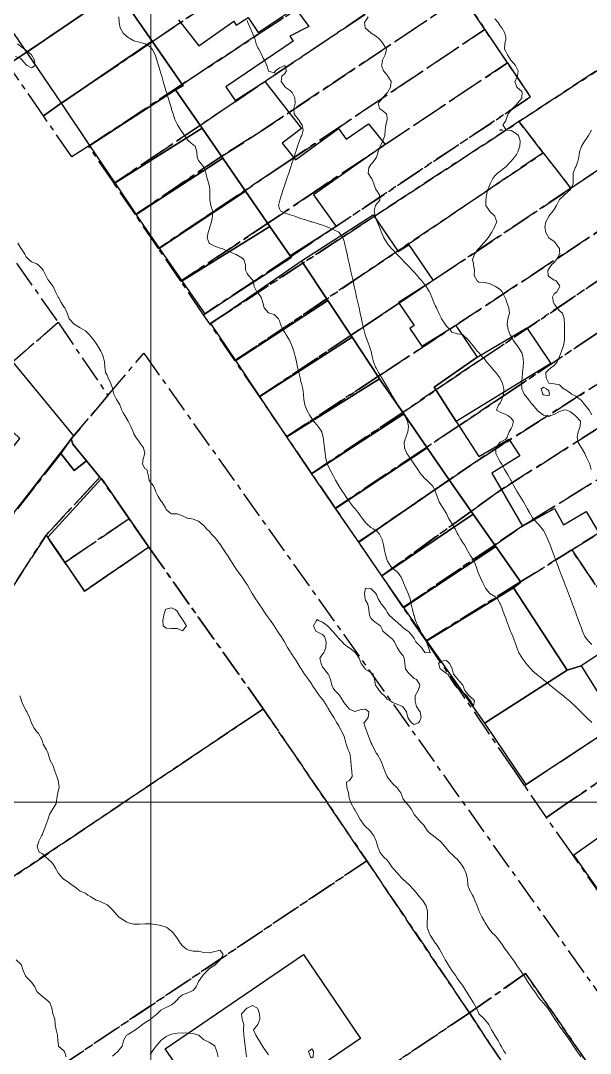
# Model space of a CAD drawing. Header units: centimetres. Extents: x 0 to 642158, y -847 to 649707.
# Drawn here: x 616554.7 to 616607.6, y 621464.1 to 621559.9 of the extents above; entities that cross this region are included whole.
import ezdxf

# ---------------------------------------------------------------- set-up
doc = ezdxf.new("R2010")
doc.units = ezdxf.units.CM
doc.header["$MEASUREMENT"] = 0
doc.linetypes.add('CENTERX2', pattern=[4, 2.5, -0.5, 0.5, -0.5])
doc.layers.add('MEV_grille', color=254, linetype='Continuous', lineweight=9)
doc.layers.add('WAL_topographie 0.5', color=253, linetype='Continuous', lineweight=20)
doc.layers.add('SPW_batiments', color=7, linetype='Continuous')
doc.layers.add('SPW_parcellaire cadastral', color=7, linetype='CENTERX2', lineweight=25, true_color=0xff0542)

# ---------------------------------------------------------------- blocks, each defined once
blk = doc.blocks.new('*U114')
at = {"layer": 'MEV_grille', "transparency": 33554687}
blk.add_lwpolyline([(-1338.461, 0), (1338.461, 0)], dxfattribs=at)
blk = doc.blocks.new('*U115')
at = {"layer": 'MEV_grille', "color": 0, "linetype": 'ByBlock', "lineweight": -2, "transparency": 16777216}
blk.add_blockref('*U114', (0, -900), dxfattribs=at)
blk = doc.blocks.new('*U112')
at = {"layer": 'MEV_grille', "transparency": 33554687}
blk.add_lwpolyline([(0, 1825.476), (0, -1825.476)], dxfattribs=at)
blk = doc.blocks.new('*U113')
at = {"layer": 'MEV_grille', "color": 0, "linetype": 'ByBlock', "lineweight": -2, "transparency": 16777216}
blk.add_blockref('*U112', (1200, 0), dxfattribs=at)

msp = doc.modelspace()

# ---------------------------------------------------------------- linework, layer by layer
at = {"layer": 'SPW_batiments'}
for points in [[(616560.89, 621566.767), (616562.328, 621564.685), (616563.684, 621562.722), (616555.313, 621556.984), (616552.253, 621561.422), (616560.728, 621567.002), (616560.89, 621566.767)], [(616566.946, 621558.003), (616558.515, 621552.236), (616555.313, 621556.984), (616563.684, 621562.722), (616566.946, 621558.003)], [(616580.347, 621560.905), (616581.495, 621559.354), (616579.713, 621558.454), (616580.013, 621558.004), (616573.763, 621553.753), (616574.646, 621552.504), (616577.396, 621554.254), (616579.597, 621551.454), (616580.814, 621549.904), (616579.014, 621548.554), (616580.247, 621547.004), (616584.247, 621549.888), (616584.947, 621548.905), (616587.014, 621550.338), (616588.564, 621548.405), (616581.914, 621543.755), (616584.015, 621540.805), (616579.733, 621538.071), (616577.851, 621540.806), (616575.594, 621544.085), (616573.49, 621547.144), (616571.58, 621549.919), (616569.113, 621553.503), (616569.813, 621553.853), (616566.946, 621558.003), (616563.684, 621562.722)], [(616569.396, 621559.986), (616571.263, 621557.586), (616574.513, 621559.854), (616574.746, 621559.503), (616575.862, 621560.187), (616576.763, 621558.804), (616580.212, 621561.087)], [(616569.813, 621553.853), (616569.113, 621553.503), (616561.145, 621548.334), (616558.515, 621552.236), (616566.946, 621558.003), (616569.813, 621553.853)], [(616571.58, 621549.919), (616563.494, 621544.85), (616561.145, 621548.334), (616569.113, 621553.503), (616571.58, 621549.919)], [(616573.49, 621547.144), (616565.461, 621541.934), (616565.335, 621542.121), (616563.494, 621544.85), (616571.58, 621549.919), (616573.49, 621547.144)], [(616575.594, 621544.085), (616567.626, 621538.799), (616565.546, 621541.81), (616565.461, 621541.934), (616573.49, 621547.144), (616575.594, 621544.085)], [(616577.851, 621540.806), (616569.719, 621535.771), (616567.626, 621538.799), (616575.594, 621544.085), (616577.851, 621540.806)], [(616610.819, 621502.691), (616606.752, 621500.041), (616605.452, 621499.641), (616600.469, 621507.257), (616601.152, 621507.79), (616598.831, 621511.105), (616596.726, 621514.113), (616595.05, 621516.506), (616594.507, 621517.294), (616592.453, 621520.274), (616590.284, 621523.422), (616588.174, 621526.484), (616588.046, 621526.669), (616587.942, 621526.825), (616585.491, 621530.533), (616583.243, 621533.934), (616580.815, 621537.604), (616587.465, 621541.881), (616589.765, 621538.488)], [(616579.733, 621538.071), (616579.848, 621537.904), (616571.849, 621532.686), (616569.719, 621535.771), (616577.851, 621540.806), (616579.733, 621538.071)], [(616589.765, 621538.488), (616590.765, 621539.106), (616593.015, 621535.806), (616589.815, 621533.738), (616591.266, 621531.606), (616590.866, 621531.339), (616591.966, 621529.689), (616595.116, 621531.639), (616595.256, 621531.427), (616597.099, 621528.681), (616593.099, 621525.889), (616595.151, 621522.723), (616597.267, 621519.457), (616600.05, 621521.057), (616601.067, 621519.507), (616598.45, 621517.907), (616599.347, 621516.371), (616601.318, 621512.99), (616604.268, 621514.64), (616605.118, 621513.108), (616607.218, 621514.341), (616608.351, 621512.441)], [(616583.243, 621533.934), (616574.692, 621528.377), (616572.399, 621531.804), (616580.815, 621537.604), (616583.243, 621533.934)], [(616585.491, 621530.533), (616576.937, 621525.023), (616574.692, 621528.377), (616583.243, 621533.934), (616585.491, 621530.533)], [(616601.716, 621531.406), (616603.925, 621528.106), (616595.151, 621522.723), (616593.1, 621525.889), (616597.099, 621528.681), (616601.716, 621531.406)], [(616587.942, 621526.825), (616588.046, 621526.669), (616579.435, 621521.289), (616576.937, 621525.023), (616585.491, 621530.533), (616587.942, 621526.825)], [(616559.65, 621521.385), (616550.169, 621509.284), (616547.169, 621511.484), (616553.682, 621519.886), (616554.65, 621521.135), (616550.367, 621525.184), (616553.999, 621528.201), (616559.65, 621521.385)], [(616588.174, 621526.484), (616590.284, 621523.422), (616581.741, 621517.843), (616581.657, 621517.968), (616579.435, 621521.289), (616588.046, 621526.669), (616588.174, 621526.484)], [(616592.453, 621520.274), (616583.951, 621514.638), (616581.869, 621517.657), (616581.741, 621517.843), (616590.284, 621523.422), (616592.453, 621520.274)], [(616594.507, 621517.294), (616586.108, 621511.509), (616583.951, 621514.638), (616592.453, 621520.274), (616594.507, 621517.294)], [(616566.638, 621511.044), (616560.694, 621506.976), (616557.264, 621511.989), (616562.227, 621517.427), (616566.638, 621511.044)], [(616595.05, 621516.506), (616596.726, 621514.113), (616588.27, 621508.373), (616586.108, 621511.509), (616594.507, 621517.294), (616595.05, 621516.506)], [(616598.831, 621511.105), (616590.283, 621505.455), (616588.27, 621508.373), (616596.726, 621514.113), (616598.831, 621511.105)], [(616601.152, 621507.79), (616600.469, 621507.257), (616592.419, 621502.356), (616590.283, 621505.455), (616598.831, 621511.105), (616601.152, 621507.79)], [(616605.452, 621499.641), (616598.04, 621494.863), (616597.826, 621494.726), (616592.419, 621502.356), (616600.469, 621507.257), (616605.452, 621499.641)], [(616609.967, 621494.906), (616610.153, 621494.608), (616601.654, 621489.007), (616597.826, 621494.726), (616598.04, 621494.863), (616605.452, 621499.641), (616606.752, 621500.041), (616609.967, 621494.906)], [(616617.071, 621485.006), (616617.185, 621484.865), (616608.525, 621478.987), (616606.205, 621482.301), (616606.076, 621482.485), (616608.92, 621484.491), (616611.345, 621486.144), (616614.521, 621488.159), (616617.071, 621485.006)], [(616586.274, 621465.456), (616573.458, 621456.737), (616570.85, 621460.549), (616568.374, 621464.17), (616568.157, 621464.487), (616580.973, 621473.238), (616586.274, 621465.456)]]:
    msp.add_lwpolyline(points, dxfattribs=at)
at = {"layer": 'SPW_parcellaire cadastral'}
for points in [[(616595.074, 621570.867), (616598.702, 621573.337), (616602.645, 621576.021), (616605.227, 621577.779), (616607.305, 621579.194), (616610.223, 621581.181), (616613.136, 621583.164), (616620.212, 621587.94), (616624.276, 621581.201), (616595.752, 621562.151), (616593.679, 621565.218), (616574.645, 621552.39), (616571.334, 621550.159), (616563.403, 621544.814), (616561.046, 621548.27), (616569.662, 621553.956), (616576.789, 621558.641), (616582.496, 621562.36), (616586.338, 621564.918), (616590.532, 621567.774), (616595.074, 621570.867)], [(616597.816, 621559.096), (616595.752, 621562.151), (616624.276, 621581.201), (616627.669, 621575.503), (616634.947, 621563.852), (616627.509, 621558.875), (616625.73, 621561.535), (616622.256, 621566.727), (616613.778, 621561.056), (616614.774, 621559.566), (616600.98, 621550.536), (616584.178, 621539.536), (616572.302, 621531.762), (616571.716, 621532.622), (616579.728, 621537.962), (616602.047, 621552.836), (616599.912, 621555.995), (616597.816, 621559.096)], [(616553.576, 621555.834), (616550.517, 621560.278), (616552.122, 621561.359), (616560.602, 621567.07), (616564.658, 621569.801), (616571.062, 621574.114), (616573.26, 621575.594), (616575.383, 621572.551), (616576.327, 621571.198), (616574.048, 621569.659), (616567.691, 621565.362), (616563.659, 621562.643), (616555.16, 621556.903), (616553.576, 621555.834)], [(616553.576, 621555.834), (616555.16, 621556.903), (616563.659, 621562.643), (616567.691, 621565.362), (616574.048, 621569.659), (616576.327, 621571.198), (616579.602, 621566.507), (616566.913, 621557.933), (616558.386, 621552.172), (616556.843, 621551.091), (616553.576, 621555.834)], [(616561.046, 621548.27), (616559.479, 621547.262), (616556.843, 621551.091), (616558.386, 621552.172), (616566.913, 621557.933), (616579.602, 621566.507), (616582.496, 621562.36), (616576.789, 621558.641), (616569.662, 621553.956), (616561.046, 621548.27)], [(616600.98, 621550.536), (616614.774, 621559.566), (616613.778, 621561.056), (616622.256, 621566.727), (616625.73, 621561.535), (616627.509, 621558.875), (616619.03, 621553.205), (616605.804, 621544.357), (616603.244, 621547.637), (616600.98, 621550.536)], [(616565.385, 621541.907), (616563.403, 621544.814), (616571.334, 621550.159), (616574.645, 621552.39), (616593.679, 621565.218), (616595.752, 621562.151), (616576.141, 621549.05), (616573.32, 621547.277), (616565.385, 621541.907)], [(616637.592, 621559.612), (616587.847, 621526.85), (616579.431, 621521.308), (616576.899, 621525.021), (616585.328, 621530.659), (616586.196, 621531.24), (616588.6, 621532.848), (616589.796, 621533.648), (616605.804, 621544.357), (616619.03, 621553.205), (616627.509, 621558.875), (616634.947, 621563.852), (616637.592, 621559.612)], [(616669.211, 621509.285), (616666.757, 621513.107), (616634.255, 621490.947), (616626.473, 621496.632), (616622.936, 621499.217), (616605.175, 621487.089), (616603.529, 621485.965), (616601.506, 621488.933), (616610.16, 621494.636), (616614.816, 621497.704), (616611.217, 621502.973), (616610.345, 621504.251), (616605.882, 621510.787), (616649.753, 621538.193), (616650.631, 621538.742), (616648.478, 621542.19), (616646.084, 621546.02), (616644.187, 621549.059), (616641.596, 621553.207), (616639.398, 621556.726), (616637.592, 621559.612), (616634.947, 621563.852)], [(616597.816, 621559.096), (616580.041, 621547.159), (616578.229, 621545.943), (616567.522, 621538.773), (616565.385, 621541.907), (616573.32, 621547.277), (616576.141, 621549.05), (616595.752, 621562.151), (616597.816, 621559.096)], [(616542.134, 621542.09), (616543.362, 621543.406), (616539.993, 621546.827), (616533.501, 621553.6), (616532.614, 621554.498), (616535.686, 621560.325), (616538.292, 621560.351), (616558.205, 621531.914), (616553.933, 621528.18), (616542.134, 621542.09)], [(616597.816, 621559.096), (616599.912, 621555.995), (616582.107, 621544.084), (616577.593, 621541.064), (616569.604, 621535.72), (616567.522, 621538.773), (616578.229, 621545.943), (616580.041, 621547.159), (616597.816, 621559.096)], [(616637.592, 621559.612), (616639.398, 621556.726), (616597.233, 621528.306), (616590.134, 621523.521), (616581.767, 621517.882), (616579.431, 621521.308), (616587.847, 621526.85), (616637.592, 621559.612)], [(616571.716, 621532.622), (616569.604, 621535.72), (616577.593, 621541.064), (616582.107, 621544.084), (616599.912, 621555.995), (616602.047, 621552.836), (616579.728, 621537.962), (616571.716, 621532.622)], [(616639.398, 621556.726), (616641.596, 621553.207), (616599.413, 621525), (616595.354, 621522.286), (616583.959, 621514.666), (616581.767, 621517.882), (616590.134, 621523.521), (616597.233, 621528.306), (616639.398, 621556.726)], [(616644.187, 621549.059), (616597.338, 621519.224), (616594.451, 621517.247), (616586.099, 621511.528), (616583.959, 621514.666), (616595.354, 621522.286), (616599.413, 621525), (616641.596, 621553.207), (616644.187, 621549.059)], [(616572.302, 621531.762), (616584.178, 621539.536), (616600.98, 621550.536), (616603.244, 621547.637), (616586.348, 621536.253), (616574.625, 621528.355), (616572.302, 621531.762)], [(616588.246, 621508.38), (616586.099, 621511.528), (616594.451, 621517.247), (616597.338, 621519.224), (616644.187, 621549.059), (616646.084, 621546.02), (616599.225, 621516.313), (616596.49, 621514.334), (616588.246, 621508.38)], [(616576.899, 621525.021), (616574.625, 621528.355), (616586.348, 621536.253), (616603.244, 621547.637), (616605.804, 621544.357), (616589.796, 621533.648), (616588.6, 621532.848), (616586.196, 621531.24), (616585.328, 621530.659), (616576.899, 621525.021)], [(616648.478, 621542.19), (616601.351, 621513.031), (616598.676, 621511.211), (616590.243, 621505.451), (616588.246, 621508.38), (616596.49, 621514.334), (616599.225, 621516.313), (616646.084, 621546.02), (616648.478, 621542.19)], [(616648.478, 621542.19), (616650.631, 621538.742), (616649.753, 621538.193), (616605.882, 621510.787), (616601.075, 621507.784), (616592.363, 621502.341), (616590.243, 621505.451), (616598.676, 621511.211), (616601.351, 621513.031), (616648.478, 621542.19)], [(616541.809, 621509.76), (616542.838, 621511.725), (616544.018, 621513.797), (616545.726, 621516.968), (616547.613, 621520.473), (616549.851, 621524.63), (616553.933, 621528.18), (616558.205, 621531.914), (616562.84, 621525.118), (616559.431, 621521.093), (616558.458, 621519.732), (616550.172, 621509.149), (616543.273, 621499.962), (616538.503, 621503.449), (616540.172, 621506.652), (616540.947, 621508.092), (616541.809, 621509.76)], [(616566.625, 621511.044), (616564.791, 621513.686), (616562.26, 621517.345), (616562.09, 621517.555), (616560.837, 621519.073), (616559.593, 621520.62), (616559.431, 621521.093), (616562.84, 621525.118), (616566.156, 621529.044), (616642.743, 621421.307), (616722.612, 621309.833), (616752.379, 621269.003), (616769.052, 621263.236), (616759.547, 621253.317), (616749.116, 621266.152), (616727.057, 621293.296), (616697.336, 621332.785), (616601.598, 621471.483), (616596.393, 621467.821), (616586.863, 621481.938), (616577.257, 621496.035), (616566.625, 621511.044)], [(616560.837, 621519.073), (616559.701, 621518.161), (616558.458, 621519.732), (616559.431, 621521.093), (616559.593, 621520.62), (616560.837, 621519.073)], [(616557.091, 621512.168), (616550.054, 621501.225), (616548.289, 621498.48), (616547.242, 621496.853), (616543.273, 621499.962), (616550.172, 621509.149), (616558.458, 621519.732), (616559.701, 621518.161), (616560.837, 621519.073), (616562.09, 621517.555), (616557.091, 621512.168)], [(616557.091, 621512.168), (616562.09, 621517.555), (616562.26, 621517.345), (616564.791, 621513.686), (616558.85, 621509.627), (616557.091, 621512.168)], [(616566.625, 621511.044), (616560.662, 621506.965), (616558.85, 621509.627), (616564.791, 621513.686), (616566.625, 621511.044)], [(616530.908, 621471.454), (616533.135, 621474.917), (616535.394, 621478.429), (616537.053, 621481.009), (616538.29, 621482.933), (616540.905, 621486.998), (616542.744, 621489.859), (616544.957, 621493.299), (616547.242, 621496.853), (616548.289, 621498.48), (616550.054, 621501.225), (616557.091, 621512.168), (616558.85, 621509.627), (616560.662, 621506.965), (616566.625, 621511.044), (616577.257, 621496.035), (616577.087, 621495.922), (616575.148, 621494.62), (616538.646, 621470.127), (616545.23, 621454.042)], [(616605.882, 621510.787), (616610.345, 621504.251), (616611.217, 621502.973), (616614.816, 621497.704), (616610.16, 621494.636), (616601.506, 621488.933), (616600.504, 621490.402), (616592.363, 621502.341), (616601.075, 621507.784), (616605.882, 621510.787)], [(616603.529, 621485.965), (616605.175, 621487.089), (616622.936, 621499.217), (616626.473, 621496.632), (616634.255, 621490.947), (616627.543, 621486.371), (616622.335, 621482.821), (616611.12, 621475.174), (616605.905, 621482.587), (616603.529, 621485.965)], [(616545.23, 621454.042), (616538.646, 621470.127), (616575.148, 621494.62), (616577.087, 621495.922), (616577.257, 621496.035), (616586.863, 621481.938), (616545.23, 621454.042)], [(616545.23, 621454.042), (616586.863, 621481.938), (616596.393, 621467.821), (616554.82, 621439.937), (616545.23, 621454.042)], [(616759.547, 621253.317), (616758.203, 621251.915), (616755.27, 621248.854), (616753.119, 621246.609), (616718.835, 621287.856), (616605.696, 621453.681), (616596.393, 621467.821), (616601.598, 621471.483), (616697.336, 621332.785), (616727.057, 621293.296), (616749.116, 621266.152), (616759.547, 621253.317)], [(616554.82, 621439.937), (616596.393, 621467.821), (616605.696, 621453.681)]]:
    msp.add_lwpolyline(points, dxfattribs=at)
at = {"layer": 'WAL_topographie 0.5'}
for points in [[(616563.835, 621560.25), (616563.877, 621559.75), (616563.971, 621559.25), (616564.25, 621558.75), (616564.25, 621558.75), (616564.75, 621558.313), (616564.855, 621558.25), (616565.25, 621558.047), (616565.75, 621557.904), (616566.25, 621557.763), (616566.279, 621557.75), (616566.75, 621557.464), (616566.95, 621557.25), (616567.207, 621556.75), (616567.25, 621556.635), (616567.375, 621556.25), (616567.525, 621555.75), (616567.675, 621555.25), (616567.75, 621555), (616567.825, 621554.75), (616567.975, 621554.25), (616568.125, 621553.75), (616568.25, 621553.333), (616568.275, 621553.25), (616568.425, 621552.75), (616568.575, 621552.25), (616568.725, 621551.75), (616568.75, 621551.667), (616568.875, 621551.25), (616569.032, 621550.75), (616569.25, 621550.303), (616569.278, 621550.25), (616569.611, 621549.75), (616569.75, 621549.541), (616569.944, 621549.25), (616570.25, 621548.81), (616570.304, 621548.75), (616570.75, 621548.393), (616570.917, 621548.25), (616571.079, 621547.75), (616571.105, 621547.25), (616571.25, 621546.944), (616571.385, 621546.75), (616571.75, 621546.318), (616571.79, 621546.25), (616571.933, 621545.75), (616572.047, 621545.25), (616572.207, 621544.75), (616572.25, 621544.5), (616572.288, 621544.25), (616572.288, 621543.75), (616572.291, 621543.25), (616572.391, 621542.75), (616572.542, 621542.25), (616572.554, 621541.75), (616572.453, 621541.25), (616572.294, 621540.75), (616572.25, 621540.614), (616572.134, 621540.25), (616572.037, 621539.75), (616572.227, 621539.25), (616572.25, 621539.234), (616572.75, 621538.986), (616573.25, 621538.809), (616573.423, 621538.75), (616573.75, 621538.621), (616574.25, 621538.417), (616574.654, 621538.25), (616574.75, 621538.2), (616575.25, 621537.899), (616575.444, 621537.75), (616575.602, 621537.25), (616575.617, 621536.75), (616575.75, 621536.45), (616575.875, 621536.25), (616576.25, 621535.85), (616576.315, 621535.75), (616576.413, 621535.25), (616576.65, 621534.75), (616576.75, 621534.641), (616577.055, 621534.25), (616577.217, 621533.75), (616577.25, 621533.6), (616577.347, 621533.25), (616577.75, 621532.782), (616577.841, 621532.75), (616578.25, 621532.635), (616578.667, 621532.25), (616578.75, 621532.036), (616578.841, 621531.75), (616579.066, 621531.25), (616579.25, 621530.959), (616579.385, 621530.75), (616579.671, 621530.25), (616579.75, 621530.107), (616579.91, 621529.75), (616580.087, 621529.25), (616580.222, 621528.75), (616580.25, 621528.635), (616580.336, 621528.25), (616580.443, 621527.75), (616580.557, 621527.25), (616580.664, 621526.75), (616580.75, 621526.393), (616580.788, 621526.25), (616580.917, 621525.75), (616580.988, 621525.25), (616581.03, 621524.75), (616581.108, 621524.25), (616581.25, 621523.855), (616581.292, 621523.75), (616581.565, 621523.25), (616581.75, 621522.984), (616581.92, 621522.75), (616582.25, 621522.378), (616582.359, 621522.25), (616582.679, 621521.75), (616582.75, 621521.481), (616582.81, 621521.25), (616582.883, 621520.75), (616582.94, 621520.25), (616582.981, 621519.75), (616583.05, 621519.25), (616583.202, 621518.75), (616583.25, 621518.646), (616583.44, 621518.25), (616583.72, 621517.75), (616583.75, 621517.69), (616583.966, 621517.25), (616584.25, 621516.75), (616584.25, 621516.75), (616584.583, 621516.25), (616584.75, 621516), (616584.917, 621515.75), (616585.25, 621515.25), (616585.25, 621515.25), (616585.641, 621514.75), (616585.75, 621514.622), (616586.065, 621514.25), (616586.25, 621513.992), (616586.42, 621513.75), (616586.75, 621513.331), (616586.821, 621513.25), (616587.25, 621512.875), (616587.437, 621512.75), (616587.75, 621512.554), (616588.054, 621512.25), (616588.25, 621511.815), (616588.272, 621511.75), (616588.397, 621511.25), (616588.515, 621510.75), (616588.632, 621510.25), (616588.75, 621509.806), (616588.769, 621509.75), (616589.083, 621509.25), (616589.25, 621509.083), (616589.674, 621508.75), (616589.75, 621508.68), (616590.06, 621508.25), (616590.25, 621507.818), (616590.275, 621507.75), (616590.474, 621507.25), (616590.697, 621506.75), (616590.75, 621506.6), (616590.871, 621506.25), (616590.991, 621505.75), (616591.097, 621505.25), (616591.236, 621504.75), (616591.25, 621504.714), (616591.391, 621504.25), (616591.6, 621503.75), (616591.75, 621503.485), (616591.848, 621503.25), (616592.11, 621502.75), (616592.25, 621502.575), (616592.409, 621502.25), (616592.592, 621501.75), (616592.75, 621501.25), (616592.75, 621501.25), (616592.75, 621501.25), (616592.749, 621501.25), (616592.25, 621501.286), (616591.941, 621501.75), (616591.75, 621501.924), (616591.424, 621502.25), (616591.25, 621502.558), (616591.125, 621502.75), (616590.75, 621503.191), (616590.683, 621503.25), (616590.25, 621503.546), (616590.046, 621503.75), (616589.75, 621504.01), (616589.5, 621504.25), (616589.25, 621504.472), (616588.95, 621504.75), (616588.75, 621505.013), (616588.638, 621505.25), (616588.25, 621505.734), (616588.231, 621505.75), (616587.917, 621506.25), (616587.75, 621506.65), (616587.703, 621506.75), (616587.25, 621507.218), (616586.75, 621507.25), (616586.659, 621506.75), (616586.712, 621506.25), (616586.75, 621506.139), (616586.969, 621505.75), (616587.062, 621505.25), (616587.123, 621504.75), (616587.25, 621504.472), (616587.444, 621504.25), (616587.75, 621504), (616588.146, 621503.75), (616588.25, 621503.5), (616588.363, 621503.25), (616588.75, 621502.91), (616588.94, 621502.75), (616589.25, 621502.5), (616589.421, 621502.25), (616589.667, 621501.75), (616589.75, 621501.646), (616589.994, 621501.25), (616590.25, 621500.956), (616590.341, 621500.75), (616590.399, 621500.25), (616590.45, 621499.75), (616590.75, 621499.333), (616590.847, 621499.25), (616591.25, 621498.871), (616591.461, 621498.75), (616591.75, 621498.327), (616591.774, 621498.25), (616591.75, 621498.125), (616591.614, 621497.75), (616591.35, 621497.25), (616591.347, 621496.75), (616591.47, 621496.25), (616591.75, 621495.838), (616591.808, 621495.75), (616591.917, 621495.25), (616591.75, 621494.861), (616591.65, 621494.75), (616591.25, 621494.576), (616591, 621494.75), (616590.75, 621495.083), (616590.659, 621495.25), (616590.56, 621495.75), (616590.25, 621496.183), (616590.159, 621496.25), (616589.75, 621496.455), (616589.25, 621496.639), (616589.096, 621496.75), (616588.75, 621496.946), (616588.5, 621497.25), (616588.25, 621497.469), (616588.019, 621497.75), (616587.75, 621498.125), (616587.674, 621498.25), (616587.579, 621498.75), (616587.45, 621499.25), (616587.25, 621499.406), (616586.75, 621499.701), (616586.699, 621499.75), (616586.335, 621500.25), (616586.25, 621500.483), (616586.155, 621500.75), (616585.811, 621501.25), (616585.75, 621501.306), (616585.25, 621501.691), (616585.155, 621501.75), (616584.75, 621502.043), (616584.562, 621502.25), (616584.25, 621502.583), (616584.098, 621502.75), (616583.75, 621503.176), (616583.67, 621503.25), (616583.25, 621503.706), (616583.21, 621503.75), (616582.75, 621504.098), (616582.393, 621504.25), (616582.25, 621504.341), (616582.194, 621504.25), (616581.924, 621503.75), (616582.137, 621503.25), (616582.25, 621503.18), (616582.75, 621502.947), (616582.947, 621502.75), (616583.092, 621502.25), (616583.06, 621501.75), (616582.861, 621501.25), (616582.75, 621501.125), (616582.51, 621500.75), (616582.61, 621500.25), (616582.75, 621499.917), (616582.896, 621499.75), (616583.25, 621499.303), (616583.317, 621499.25), (616583.489, 621498.75), (616583.608, 621498.25), (616583.75, 621497.95), (616583.908, 621497.75), (616584.25, 621497.368), (616584.353, 621497.25), (616584.679, 621496.75), (616584.75, 621496.601), (616585.045, 621496.25), (616585.25, 621496.005), (616585.75, 621495.806), (616586.25, 621495.95), (616586.75, 621496.014), (616587.038, 621495.75), (616586.989, 621495.25), (616586.75, 621494.906), (616586.583, 621494.75), (616586.75, 621494.25), (616586.75, 621494.25), (616586.927, 621493.75), (616587.114, 621493.25), (616587.25, 621492.912), (616587.333, 621492.75), (616587.57, 621492.25), (616587.75, 621491.89), (616587.886, 621491.75), (616588.172, 621491.25), (616588.25, 621491), (616588.354, 621490.75), (616588.547, 621490.25), (616588.745, 621489.75), (616588.75, 621489.742), (616589.151, 621489.25), (616589.25, 621489.121), (616589.656, 621488.75), (616589.75, 621488.618), (616590.025, 621488.25), (616590.215, 621487.75), (616590.25, 621487.667), (616590.579, 621487.25), (616590.75, 621487.04), (616590.993, 621486.75), (616591.25, 621486.275), (616591.265, 621486.25), (616591.678, 621485.75), (616591.75, 621485.664), (616592.15, 621485.25), (616592.25, 621485.107), (616592.464, 621484.75), (616592.75, 621484.48), (616593.043, 621484.25), (616593.25, 621484.104), (616593.676, 621483.75), (616593.75, 621483.681), (616594.138, 621483.25), (616594.25, 621483.089), (616594.521, 621482.75), (616594.75, 621482.545), (616595.069, 621482.25), (616595.25, 621482.095), (616595.529, 621481.75), (616595.75, 621481.447), (616595.869, 621481.25), (616596.094, 621480.75), (616596.199, 621480.25), (616596.231, 621479.75), (616596.25, 621479.667), (616596.382, 621479.25), (616596.667, 621478.75), (616596.75, 621478.583), (616596.893, 621478.25), (616597.096, 621477.75), (616597.25, 621477.347), (616597.292, 621477.25), (616597.53, 621476.75), (616597.75, 621476.373), (616597.829, 621476.25), (616598.117, 621475.75), (616598.25, 621475.561), (616598.509, 621475.25), (616598.75, 621475.05), (616598.982, 621474.75), (616599.25, 621474.423), (616599.359, 621474.25), (616599.701, 621473.75), (616599.75, 621473.679), (616600.078, 621473.25), (616600.25, 621472.996), (616600.444, 621472.75), (616600.75, 621472.277), (616600.769, 621472.25), (616601.122, 621471.75), (616601.25, 621471.565), (616601.468, 621471.25), (616601.75, 621470.809), (616601.788, 621470.75), (616602.122, 621470.25), (616602.25, 621470.063), (616602.487, 621469.75), (616602.75, 621469.314), (616602.798, 621469.25), (616603.226, 621468.75), (616603.25, 621468.725), (616603.654, 621468.25), (616603.75, 621468.122), (616603.988, 621467.75), (616604.25, 621467.335), (616604.315, 621467.25), (616604.656, 621466.75), (616604.75, 621466.604), (616604.987, 621466.25), (616605.25, 621465.902), (616605.358, 621465.75), (616605.694, 621465.25), (616605.75, 621465.172), (616606.031, 621464.75), (616606.25, 621464.422), (616606.379, 621464.25), (616606.734, 621463.75)], [(616575.75, 621559.917), (616575.804, 621559.75), (616576.036, 621559.25), (616576.25, 621558.75), (616576.25, 621558.75), (616576.458, 621558.25), (616576.602, 621557.75), (616576.75, 621557.386), (616576.838, 621557.25), (616577.119, 621556.75), (616577.25, 621556.417), (616577.365, 621556.25), (616577.575, 621555.75), (616577.732, 621555.25), (616577.75, 621555.208), (616578.25, 621555.062), (616578.4, 621555.25), (616578.75, 621555.519), (616579.25, 621555.75), (616579.25, 621555.75), (616579.25, 621555.75), (616579.4, 621555.25), (616579.25, 621555), (616578.985, 621554.75), (616578.906, 621554.25), (616579.25, 621553.792), (616579.282, 621553.75), (616579.75, 621553.441), (616579.937, 621553.25), (616580.183, 621552.75), (616580.217, 621552.25), (616580.079, 621551.75), (616580.122, 621551.25), (616580.25, 621551.086), (616580.525, 621550.75), (616580.75, 621550.402), (616580.853, 621550.25), (616580.952, 621549.75), (616580.818, 621549.25), (616580.75, 621549.102), (616580.616, 621548.75), (616580.444, 621548.25), (616580.278, 621547.75), (616580.25, 621547.667), (616580.111, 621547.25), (616579.944, 621546.75), (616579.778, 621546.25), (616579.75, 621546.167), (616579.611, 621545.75), (616579.444, 621545.25), (616579.278, 621544.75), (616579.25, 621544.667), (616579.111, 621544.25), (616578.944, 621543.75), (616578.778, 621543.25), (616578.75, 621543.117), (616578.665, 621542.75), (616578.75, 621542.46), (616578.858, 621542.25), (616579.25, 621542.051), (616579.75, 621541.877), (616580.167, 621541.75), (616580.25, 621541.724), (616580.75, 621541.562), (616581.25, 621541.395), (616581.69, 621541.25), (616581.75, 621541.231), (616582.25, 621541.073), (616582.75, 621540.917), (616583.25, 621540.75), (616583.25, 621540.75), (616583.75, 621540.529), (616584.25, 621540.276), (616584.293, 621540.25), (616584.645, 621539.75), (616584.75, 621539.429), (616584.795, 621539.25), (616584.917, 621538.75), (616585.026, 621538.25), (616585.138, 621537.75), (616585.25, 621537.25), (616585.25, 621537.25), (616585.362, 621536.75), (616585.474, 621536.25), (616585.583, 621535.75), (616585.697, 621535.25), (616585.75, 621535), (616585.803, 621534.75), (616585.917, 621534.25), (616586.026, 621533.75), (616586.138, 621533.25), (616586.25, 621532.75), (616586.25, 621532.75), (616586.362, 621532.25), (616586.474, 621531.75), (616586.583, 621531.25), (616586.723, 621530.75), (616586.75, 621530.667), (616586.894, 621530.25), (616587.093, 621529.75), (616587.25, 621529.306), (616587.268, 621529.25), (616587.373, 621528.75), (616587.475, 621528.25), (616587.683, 621527.75), (616587.75, 621527.63), (616587.961, 621527.25), (616588.25, 621526.769), (616588.261, 621526.75), (616588.565, 621526.25), (616588.75, 621525.935), (616588.861, 621525.75), (616589.139, 621525.25), (616589.25, 621525.065), (616589.435, 621524.75), (616589.75, 621524.25), (616589.75, 621524.25), (616590.048, 621523.75), (616590.25, 621523.422), (616590.364, 621523.25), (616590.652, 621522.75), (616590.74, 621522.25), (616590.659, 621521.75), (616590.491, 621521.25), (616590.339, 621520.75), (616590.356, 621520.25), (616590.587, 621519.75), (616590.75, 621519.5), (616590.917, 621519.25), (616591.25, 621518.75), (616591.25, 621518.75), (616591.583, 621518.25), (616591.75, 621518.008), (616591.935, 621517.75), (616592.25, 621517.413), (616592.421, 621517.25), (616592.75, 621516.963), (616592.946, 621516.75), (616593.225, 621516.25), (616593.25, 621516.171), (616593.379, 621515.75), (616593.565, 621515.25), (616593.75, 621514.947), (616593.894, 621514.75), (616594.209, 621514.25), (616594.25, 621514.17), (616594.452, 621513.75), (616594.75, 621513.25), (616594.75, 621513.25), (616595.048, 621512.75), (616595.25, 621512.346), (616595.298, 621512.25), (616595.587, 621511.75), (616595.75, 621511.5), (616595.913, 621511.25), (616596.202, 621510.75), (616596.25, 621510.667), (616596.495, 621510.25), (616596.75, 621509.856), (616596.816, 621509.75), (616597.013, 621509.25), (616597.171, 621508.75), (616597.25, 621508.546), (616597.377, 621508.25), (616597.617, 621507.75), (616597.75, 621507.49), (616597.878, 621507.25), (616598.25, 621506.764), (616598.269, 621506.75), (616598.75, 621506.473), (616598.989, 621506.25), (616599.25, 621505.79), (616599.267, 621505.75), (616599.463, 621505.25), (616599.643, 621504.75), (616599.75, 621504.467), (616599.833, 621504.25), (616600.021, 621503.75), (616600.208, 621503.25), (616600.25, 621503.141), (616600.4, 621502.75), (616600.594, 621502.25), (616600.75, 621501.818), (616600.775, 621501.75), (616600.983, 621501.25), (616601.25, 621500.794), (616601.277, 621500.75), (616601.648, 621500.25), (616601.75, 621500.125), (616602.073, 621499.75), (616602.25, 621499.577), (616602.597, 621499.25), (616602.75, 621499.123), (616603.218, 621498.75), (616603.25, 621498.724), (616603.75, 621498.335), (616603.859, 621498.25), (616604.25, 621497.929), (616604.467, 621497.75), (616604.75, 621497.53), (616605.109, 621497.25), (616605.25, 621497.13), (616605.696, 621496.75), (616605.75, 621496.698), (616606.239, 621496.25), (616606.25, 621496.239), (616606.739, 621495.75), (616606.75, 621495.739), (616607.239, 621495.25), (616607.25, 621495.239), (616607.75, 621494.76)], [(616586.986, 621560.25), (616586.75, 621559.847), (616586.647, 621559.75), (616586.694, 621559.25), (616586.75, 621559.212), (616587.25, 621558.771), (616587.274, 621558.75), (616587.75, 621558.447), (616587.982, 621558.25), (616588.25, 621557.95), (616588.389, 621557.75), (616588.684, 621557.25), (616588.58, 621556.75), (616588.325, 621556.25), (616588.25, 621555.806), (616588.234, 621555.75), (616588.25, 621555.694), (616588.404, 621555.25), (616588.75, 621554.859), (616588.821, 621554.75), (616589.109, 621554.25), (616589.045, 621553.75), (616588.775, 621553.25), (616588.75, 621553.209), (616588.325, 621552.75), (616588.25, 621552.614), (616587.902, 621552.25), (616588.039, 621551.75), (616588.25, 621551.612), (616588.687, 621551.25), (616588.75, 621550.875), (616588.76, 621550.75), (616588.75, 621550.714), (616588.634, 621550.25), (616588.575, 621549.75), (616588.547, 621549.25), (616588.358, 621548.75), (616588.25, 621548.552), (616588.111, 621548.25), (616587.926, 621547.75), (616587.756, 621547.25), (616587.75, 621547.237), (616587.407, 621546.75), (616587.25, 621546.548), (616587.038, 621546.25), (616586.989, 621545.75), (616587.25, 621545.339), (616587.328, 621545.25), (616587.526, 621544.75), (616587.69, 621544.25), (616587.75, 621544.178), (616588.031, 621543.75), (616588.083, 621543.25), (616587.75, 621542.883), (616587.674, 621542.75), (616587.545, 621542.25), (616587.631, 621541.75), (616587.75, 621541.433), (616587.818, 621541.25), (616588.03, 621540.75), (616588.224, 621540.25), (616588.25, 621540.187), (616588.439, 621539.75), (616588.74, 621539.25), (616588.75, 621539.238), (616589.165, 621538.75), (616589.25, 621538.66), (616589.651, 621538.25), (616589.75, 621538.144), (616590.129, 621537.75), (616590.25, 621537.621), (616590.618, 621537.25), (616590.75, 621537.105), (616591.085, 621536.75), (616591.25, 621536.552), (616591.54, 621536.25), (616591.75, 621535.991), (616591.975, 621535.75), (616592.25, 621535.382), (616592.38, 621535.25), (616592.694, 621534.75), (616592.75, 621534.604), (616592.892, 621534.25), (616593.083, 621533.75), (616593.25, 621533.422), (616593.321, 621533.25), (616593.532, 621532.75), (616593.75, 621532.315), (616593.785, 621532.25), (616594.136, 621531.75), (616594.25, 621531.565), (616594.553, 621531.25), (616594.75, 621531), (616595.25, 621530.833), (616595.75, 621530.779), (616595.779, 621530.75), (616596.25, 621530.316), (616596.295, 621530.25), (616596.698, 621529.75), (616596.75, 621529.696), (616597.107, 621529.25), (616597.25, 621529.115), (616597.537, 621528.75), (616597.75, 621528.542), (616597.969, 621528.25), (616598.25, 621527.94), (616598.393, 621527.75), (616598.75, 621527.357), (616598.829, 621527.25), (616599.216, 621526.75), (616599.25, 621526.705), (616599.451, 621526.25), (616599.563, 621525.75), (616599.558, 621525.25), (616599.396, 621524.75), (616599.25, 621524.421), (616599.092, 621524.25), (616598.893, 621523.75), (616599.25, 621523.571), (616599.75, 621523.371), (616599.956, 621523.25), (616600.25, 621523.033), (616600.482, 621522.75), (616600.364, 621522.25), (616600.25, 621522.05), (616600.062, 621521.75), (616599.877, 621521.25), (616599.75, 621521.074), (616599.25, 621520.781), (616599.21, 621520.75), (616598.823, 621520.25), (616598.835, 621519.75), (616599.083, 621519.25), (616599.25, 621518.974), (616599.385, 621518.75), (616599.648, 621518.25), (616599.75, 621518.065), (616599.935, 621517.75), (616600.24, 621517.25), (616600.25, 621517.233), (616600.519, 621516.75), (616600.75, 621516.304), (616600.779, 621516.25), (616601.087, 621515.75), (616601.25, 621515.5), (616601.407, 621515.25), (616601.693, 621514.75), (616601.75, 621514.639), (616601.952, 621514.25), (616602.25, 621513.766), (616602.261, 621513.75), (616602.715, 621513.25), (616602.75, 621513.21), (616603.139, 621512.75), (616603.25, 621512.583), (616603.439, 621512.25), (616603.662, 621511.75), (616603.75, 621511.542), (616603.867, 621511.25), (616604.064, 621510.75), (616604.25, 621510.25), (616604.25, 621510.25), (616604.433, 621509.75), (616604.619, 621509.25), (616604.75, 621508.886), (616604.801, 621508.75), (616605, 621508.25), (616605.199, 621507.75), (616605.25, 621507.614), (616605.381, 621507.25), (616605.567, 621506.75), (616605.75, 621506.25), (616605.75, 621506.25), (616605.936, 621505.75), (616606.133, 621505.25), (616606.25, 621504.958), (616606.332, 621504.75), (616606.512, 621504.25), (616606.7, 621503.75), (616606.75, 621503.614), (616606.886, 621503.25), (616607.11, 621502.75), (616607.25, 621502.55), (616607.485, 621502.25), (616607.75, 621502.005)], [(616598.75, 621560.092), (616599.045, 621559.75), (616599.25, 621559.44), (616599.384, 621559.25), (616599.679, 621558.75), (616599.75, 621558.375), (616599.769, 621558.25), (616599.75, 621558.173), (616599.661, 621557.75), (616599.642, 621557.25), (616599.75, 621557.056), (616599.917, 621556.75), (616600.231, 621556.25), (616600.25, 621556.206), (616600.669, 621555.75), (616600.75, 621555.574), (616600.922, 621555.25), (616600.847, 621554.75), (616600.75, 621554.531), (616600.605, 621554.25), (616600.75, 621553.841), (616600.787, 621553.75), (616601.25, 621553.347), (616601.295, 621553.25), (616601.264, 621552.75), (616601.25, 621552.73), (616600.861, 621552.25), (616600.75, 621552.133), (616600.379, 621551.75), (616600.25, 621551.596), (616599.993, 621551.25), (616599.786, 621550.75), (616599.75, 621550.617), (616599.475, 621550.25), (616599.75, 621549.792), (616599.875, 621549.75), (616600.25, 621549.703), (616600.75, 621549.409), (616600.947, 621549.25), (616601.101, 621548.75), (616601.048, 621548.25), (616600.884, 621547.75), (616600.75, 621547.5), (616600.553, 621547.25), (616600.25, 621546.879), (616600.129, 621546.75), (616599.75, 621546.347), (616599.643, 621546.25), (616599.25, 621545.936), (616598.979, 621545.75), (616598.75, 621545.511), (616598.562, 621545.25), (616598.323, 621544.75), (616598.25, 621544.62), (616598.096, 621544.25), (616597.972, 621543.75), (616597.893, 621543.25), (616597.908, 621542.75), (616598.234, 621542.25), (616598.25, 621542.233), (616598.733, 621541.75), (616598.75, 621541.731), (616598.929, 621541.25), (616598.75, 621540.847), (616598.712, 621540.75), (616598.424, 621540.25), (616598.25, 621539.941), (616598.122, 621539.75), (616597.75, 621539.308), (616597.7, 621539.25), (616597.25, 621538.765), (616597.238, 621538.75), (616596.856, 621538.25), (616596.75, 621537.974), (616596.682, 621537.75), (616596.75, 621537.343), (616596.774, 621537.25), (616596.846, 621536.75), (616596.815, 621536.25), (616597.109, 621535.75), (616597.25, 621535.652), (616597.75, 621535.616), (616598.25, 621535.508), (616598.75, 621535.279), (616598.806, 621535.25), (616599.25, 621534.956), (616599.437, 621534.75), (616599.68, 621534.25), (616599.75, 621534.062), (616599.869, 621533.75), (616600.046, 621533.25), (616600.109, 621532.75), (616599.96, 621532.25), (616599.893, 621531.75), (616599.992, 621531.25), (616600.181, 621530.75), (616600.25, 621530.632), (616600.458, 621530.25), (616600.75, 621529.834), (616600.806, 621529.75), (616601.155, 621529.25), (616601.25, 621529.069), (616601.349, 621528.75), (616601.392, 621528.25), (616601.367, 621527.75), (616601.316, 621527.25), (616601.27, 621526.75), (616601.25, 621526.5), (616601.23, 621526.25), (616601.25, 621525.906), (616601.257, 621525.75), (616601.475, 621525.25), (616601.75, 621524.898), (616601.863, 621524.75), (616602.25, 621524.257), (616602.256, 621524.25), (616602.681, 621523.75), (616602.75, 621523.672), (616603.25, 621523.294), (616603.478, 621523.25), (616603.75, 621523.186), (616603.919, 621523.25), (616604.25, 621523.348), (616604.75, 621523.624), (616605.101, 621523.75), (616605.25, 621523.798), (616605.431, 621523.75), (616605.75, 621523.616), (616606.207, 621523.25), (616606.25, 621523.212), (616606.684, 621522.75), (616606.654, 621522.25), (616606.468, 621521.75), (616606.376, 621521.25), (616606.471, 621520.75), (616606.75, 621520.31), (616606.791, 621520.25), (616607.087, 621519.75), (616607.25, 621519.382), (616607.313, 621519.25), (616607.545, 621518.75), (616607.676, 621518.25)], [(616554.432, 621557.75), (616554.75, 621557.509), (616555.107, 621557.25), (616555.25, 621557.139), (616555.727, 621556.75), (616555.75, 621556.726), (616556.028, 621556.25), (616556.092, 621555.75), (616555.75, 621555.526), (616555.344, 621555.75), (616555.25, 621555.806), (616554.863, 621556.25), (616554.75, 621556.39), (616554.25, 621556.583)], [(616599.25, 621549.733), (616599.5, 621549.75), (616599.25, 621549.8), (616599.194, 621549.75), (616599.25, 621549.733)], [(616607.718, 621549.75), (616607.431, 621549.25), (616607.25, 621548.981), (616607.1, 621548.75), (616606.782, 621548.25), (616606.75, 621548.173), (616606.603, 621547.75), (616606.529, 621547.25), (616606.423, 621546.75), (616606.25, 621546.353), (616606.203, 621546.25), (616606.003, 621545.75), (616606.011, 621545.25), (616606.007, 621544.75), (616605.764, 621544.25), (616605.75, 621544.234), (616605.25, 621543.782), (616605.208, 621543.75), (616604.75, 621543.31), (616604.708, 621543.25), (616604.476, 621542.75), (616604.25, 621542.388), (616604.164, 621542.25), (616603.765, 621541.75), (616603.75, 621541.723), (616603.482, 621541.25), (616603.385, 621540.75), (616603.469, 621540.25), (616603.75, 621539.75), (616603.75, 621539.75), (616604.25, 621539.415), (616604.387, 621539.25), (616604.74, 621538.75), (616604.75, 621538.55), (616604.761, 621538.25), (616604.75, 621538.23), (616604.473, 621537.75), (616604.25, 621537.479), (616604.017, 621537.25), (616603.75, 621536.883), (616603.674, 621536.75), (616603.704, 621536.25), (616603.75, 621536.159), (616604.25, 621535.832), (616604.423, 621535.75), (616604.75, 621535.325), (616604.78, 621535.25), (616604.75, 621535.187), (616604.487, 621534.75), (616604.25, 621534.571), (616604.093, 621534.25), (616604.187, 621533.75), (616604.25, 621533.623), (616604.54, 621533.25), (616604.75, 621532.984), (616605.023, 621532.75), (616605.187, 621532.25), (616605.194, 621531.75), (616605.205, 621531.25), (616605.196, 621530.75), (616605.195, 621530.25), (616605.128, 621529.75), (616604.933, 621529.25), (616604.75, 621528.75), (616604.75, 621528.75), (616604.539, 621528.25), (616604.25, 621527.92), (616604.024, 621527.75), (616603.75, 621527.548), (616603.484, 621527.25), (616603.494, 621526.75), (616603.75, 621526.272), (616603.917, 621526.25), (616604.25, 621526.213), (616604.75, 621526.102), (616605.128, 621525.75), (616605.25, 621525.698), (616605.75, 621525.338), (616605.847, 621525.25), (616606.25, 621525.073), (616606.669, 621524.75), (616606.75, 621524.676), (616607.105, 621524.25), (616607.25, 621524.085), (616607.509, 621523.75), (616607.75, 621523.334)], [(616554.473, 621539.25), (616554.75, 621538.788), (616554.785, 621538.75), (616555.131, 621538.25), (616555.25, 621538.003), (616555.5, 621537.75), (616555.75, 621537.519), (616556.25, 621537.333), (616556.353, 621537.25), (616556.75, 621536.839), (616556.819, 621536.75), (616557.063, 621536.25), (616557.25, 621535.891), (616557.365, 621535.75), (616557.741, 621535.25), (616557.75, 621535.233), (616557.969, 621534.75), (616558.232, 621534.25), (616558.25, 621534.221), (616558.504, 621533.75), (616558.75, 621533.353), (616558.82, 621533.25), (616559.043, 621532.75), (616559.242, 621532.25), (616559.25, 621532.238), (616559.694, 621531.75), (616559.75, 621531.706), (616560.25, 621531.403), (616560.529, 621531.25), (616560.75, 621531.118), (616561.139, 621530.75), (616561.25, 621530.61), (616561.513, 621530.25), (616561.75, 621529.932), (616561.869, 621529.75), (616562.184, 621529.25), (616562.25, 621529.114), (616562.406, 621528.75), (616562.511, 621528.25), (616562.533, 621527.75), (616562.601, 621527.25), (616562.75, 621527), (616562.85, 621526.75), (616563.11, 621526.25), (616563.25, 621525.788), (616563.258, 621525.75), (616563.373, 621525.25), (616563.627, 621524.75), (616563.75, 621524.558), (616563.934, 621524.25), (616564.127, 621523.75), (616564.25, 621523.5), (616564.394, 621523.25), (616564.714, 621522.75), (616564.75, 621522.668), (616564.965, 621522.25), (616565.168, 621521.75), (616565.25, 621521.555), (616565.421, 621521.25), (616565.75, 621520.788), (616565.775, 621520.75), (616566.14, 621520.25), (616566.25, 621519.75), (616566.25, 621519.75), (616566.25, 621519.75), (616566.12, 621519.25), (616566.035, 621518.75), (616566.25, 621518.347), (616566.438, 621518.25), (616566.568, 621517.75), (616566.665, 621517.25), (616566.75, 621517.11), (616567.06, 621516.75), (616567.25, 621516.292), (616567.259, 621516.25), (616567.485, 621515.75), (616567.75, 621515.333), (616567.823, 621515.25), (616568.155, 621514.75), (616568.25, 621514.53), (616568.554, 621514.25), (616568.75, 621514.135), (616569.25, 621514.128), (616569.75, 621513.939), (616570.185, 621513.75), (616570.25, 621513.733), (616570.75, 621513.656), (616571.25, 621513.465), (616571.482, 621513.25), (616571.75, 621513.056), (616571.986, 621512.75), (616572.25, 621512.5), (616572.461, 621512.25), (616572.75, 621511.95), (616572.915, 621511.75), (616573.25, 621511.283), (616573.273, 621511.25), (616573.621, 621510.75), (616573.75, 621510.566), (616573.966, 621510.25), (616574.25, 621509.77), (616574.263, 621509.75), (616574.578, 621509.25), (616574.75, 621508.995), (616574.928, 621508.75), (616575.25, 621508.297), (616575.287, 621508.25), (616575.632, 621507.75), (616575.75, 621507.568), (616575.936, 621507.25), (616576.233, 621506.75), (616576.25, 621506.723), (616576.541, 621506.25), (616576.75, 621505.931), (616576.87, 621505.75), (616577.204, 621505.25), (616577.25, 621505.185), (616577.563, 621504.75), (616577.75, 621504.489), (616577.925, 621504.25), (616578.25, 621503.75), (616578.25, 621503.75), (616578.558, 621503.25), (616578.75, 621502.966), (616578.9, 621502.75), (616579.222, 621502.25), (616579.25, 621502.204), (616579.498, 621501.75), (616579.75, 621501.356), (616579.817, 621501.25), (616580.156, 621500.75), (616580.25, 621500.613), (616580.475, 621500.25), (616580.75, 621499.8), (616580.781, 621499.75), (616581.092, 621499.25), (616581.25, 621499.023), (616581.441, 621498.75), (616581.75, 621498.332), (616581.804, 621498.25), (616582.12, 621497.75), (616582.25, 621497.568), (616582.474, 621497.25), (616582.75, 621496.903), (616582.861, 621496.75), (616583.173, 621496.25), (616583.25, 621496.132), (616583.462, 621495.75), (616583.75, 621495.34), (616583.807, 621495.25), (616584.088, 621494.75), (616584.25, 621494.457), (616584.373, 621494.25), (616584.636, 621493.75), (616584.75, 621493.474), (616584.834, 621493.25), (616584.953, 621492.75), (616585.135, 621492.25), (616585.25, 621491.983), (616585.309, 621491.75), (616585.381, 621491.25), (616585.417, 621490.75), (616585.458, 621490.25), (616585.491, 621489.75), (616585.25, 621489.4), (616584.978, 621489.25), (616585.019, 621488.75), (616585.175, 621488.25), (616585.232, 621487.75), (616585.25, 621487.697), (616585.423, 621487.25), (616585.688, 621486.75), (616585.75, 621486.656), (616585.991, 621486.25), (616586.25, 621485.773), (616586.262, 621485.75), (616586.622, 621485.25), (616586.75, 621485.138), (616587.154, 621484.75), (616587.25, 621484.642), (616587.525, 621484.25), (616587.727, 621483.75), (616587.75, 621483.662), (616587.883, 621483.25), (616588.058, 621482.75), (616588.25, 621482.496), (616588.483, 621482.25), (616588.75, 621481.993), (616588.939, 621481.75), (616589.25, 621481.281), (616589.274, 621481.25), (616589.743, 621480.75), (616589.75, 621480.743), (616590.205, 621480.25), (616590.25, 621480.195), (616590.75, 621479.75), (616590.75, 621479.75), (616591.219, 621479.25), (616591.25, 621479.207), (616591.614, 621478.75), (616591.75, 621478.583), (616592.046, 621478.25), (616592.25, 621477.944), (616592.356, 621477.75), (616592.487, 621477.25), (616592.503, 621476.75), (616592.45, 621476.25), (616592.471, 621475.75), (616592.639, 621475.25), (616592.75, 621475.047), (616592.919, 621474.75), (616593.25, 621474.261), (616593.257, 621474.25), (616593.594, 621473.75), (616593.75, 621473.471), (616593.871, 621473.25), (616594.131, 621472.75), (616594.25, 621472.553), (616594.446, 621472.25), (616594.75, 621471.76), (616594.757, 621471.75), (616595.112, 621471.25), (616595.25, 621471.05), (616595.47, 621470.75), (616595.75, 621470.385), (616595.838, 621470.25), (616596.144, 621469.75), (616596.25, 621469.582), (616596.469, 621469.25), (616596.75, 621468.759), (616596.756, 621468.75), (616597.033, 621468.25), (616597.25, 621467.769), (616597.263, 621467.75), (616597.75, 621467.279), (616597.776, 621467.25), (616598.184, 621466.75), (616598.25, 621466.632), (616598.443, 621466.25), (616598.731, 621465.75), (616598.75, 621465.724), (616599.052, 621465.25), (616599.25, 621464.883), (616599.317, 621464.75), (616599.616, 621464.25), (616599.75, 621464.059)], [(616603.75, 621525.092), (616603.803, 621525.25), (616603.75, 621525.55), (616603.55, 621525.75), (616603.25, 621525.886), (616603.05, 621525.75), (616603.19, 621525.25), (616603.25, 621525.18), (616603.75, 621525.092)], [(616569.75, 621503.279), (616570.113, 621503.75), (616569.805, 621504.25), (616569.75, 621504.345), (616569.48, 621504.75), (616569.25, 621505.113), (616569.067, 621505.25), (616568.75, 621505.403), (616568.25, 621505.299), (616568.181, 621505.25), (616568.008, 621504.75), (616567.917, 621504.25), (616567.964, 621503.75), (616568.25, 621503.543), (616568.75, 621503.5), (616569.25, 621503.513), (616569.75, 621503.279)], [(616596.863, 621496.75), (616596.75, 621496.313), (616596.531, 621496.75), (616596.25, 621497.096), (616596.159, 621497.25), (616595.75, 621497.625), (616595.573, 621497.75), (616595.25, 621497.989), (616595.028, 621498.25), (616594.75, 621498.667), (616594.696, 621498.75), (616594.387, 621499.25), (616594.25, 621499.318), (616593.75, 621499.685), (616593.675, 621499.75), (616593.53, 621500.25), (616593.75, 621500.47), (616594.25, 621500.521), (616594.538, 621500.25), (616594.75, 621499.838), (616594.781, 621499.75), (616594.893, 621499.25), (616595.25, 621498.85), (616595.316, 621498.75), (616595.75, 621498.265), (616595.761, 621498.25), (616595.95, 621497.75), (616596.25, 621497.404), (616596.355, 621497.25), (616596.75, 621496.909), (616596.863, 621496.75)], [(616554.664, 621497.25), (616554.75, 621497.023), (616554.818, 621496.75), (616555.024, 621496.25), (616555.25, 621495.854), (616555.321, 621495.75), (616555.552, 621495.25), (616555.728, 621494.75), (616555.75, 621494.702), (616555.987, 621494.25), (616556.25, 621493.911), (616556.393, 621493.75), (616556.656, 621493.25), (616556.75, 621493), (616556.833, 621492.75), (616557.136, 621492.25), (616557.25, 621491.983), (616557.329, 621491.75), (616557.478, 621491.25), (616557.75, 621490.75), (616557.75, 621490.75), (616557.901, 621490.25), (616558.097, 621489.75), (616558.25, 621489.292), (616558.263, 621489.25), (616558.303, 621488.75), (616558.25, 621488.528), (616558.182, 621488.25), (616558.095, 621487.75), (616558.022, 621487.25), (616557.75, 621486.787), (616557.729, 621486.75), (616557.427, 621486.25), (616557.25, 621485.75), (616557.25, 621485.75), (616557.072, 621485.25), (616556.891, 621484.75), (616556.75, 621484.425), (616556.655, 621484.25), (616556.417, 621483.75), (616556.273, 621483.25), (616556.456, 621482.75), (616556.75, 621482.589), (616557.112, 621482.25), (616557.25, 621482.125), (616557.664, 621481.75), (616557.75, 621481.641), (616557.981, 621481.25), (616558.25, 621480.75), (616558.25, 621480.75), (616558.721, 621480.25), (616558.75, 621480.221), (616559.25, 621479.9), (616559.438, 621479.75), (616559.75, 621479.529), (616560.089, 621479.25), (616560.25, 621479.135), (616560.75, 621478.934), (616560.983, 621478.75), (616561.25, 621478.596), (616561.75, 621478.298), (616561.906, 621478.25), (616562.25, 621478.105), (616562.75, 621477.865), (616562.875, 621477.75), (616563.25, 621477.39), (616563.39, 621477.25), (616563.75, 621476.822), (616563.815, 621476.75), (616564.25, 621476.464), (616564.591, 621476.25), (616564.75, 621476.196), (616565.25, 621476.061), (616565.75, 621476.057), (616566.25, 621476.103), (616566.75, 621476.096), (616567.25, 621476.02), (616567.75, 621475.931), (616568.25, 621475.793), (616568.311, 621475.75), (616568.75, 621475.397), (616568.886, 621475.25), (616569.25, 621474.762), (616569.261, 621474.75), (616569.568, 621474.25), (616569.75, 621474.045), (616570.133, 621473.75), (616570.25, 621473.684), (616570.75, 621473.563), (616571.25, 621473.544), (616571.75, 621473.444), (616572.25, 621473.41), (616572.75, 621473.52), (616573.25, 621473.656), (616573.521, 621473.25), (616573.261, 621472.75), (616573.25, 621472.738), (616572.762, 621472.25), (616572.75, 621472.24), (616572.25, 621471.932), (616572.072, 621471.75), (616571.75, 621471.428), (616571.614, 621471.25), (616571.25, 621470.75), (616571.25, 621470.75), (616571.017, 621470.25), (616570.75, 621469.893), (616570.402, 621469.75), (616570.25, 621469.691), (616569.75, 621469.513), (616569.45, 621469.25), (616569.25, 621469.037), (616568.99, 621468.75), (616568.75, 621468.558), (616568.25, 621468.339), (616568.08, 621468.25), (616567.75, 621468.071), (616567.403, 621467.75), (616567.25, 621467.622), (616566.791, 621467.25), (616566.75, 621467.215), (616566.25, 621466.889), (616566.029, 621466.75), (616565.75, 621466.52), (616565.393, 621466.25), (616565.25, 621466.15), (616564.75, 621465.861), (616564.55, 621465.75), (616564.288, 621465.25), (616564.25, 621465.118), (616564.155, 621464.75), (616563.75, 621464.25), (616563.75, 621464.25), (616563.25, 621463.82)], [(616573.75, 621473.75), (616573.75, 621473.75), (616573.75, 621473.75), (616573.75, 621473.75), (616573.75, 621473.75)], [(616554.333, 621472.75), (616554.75, 621472.333), (616554.803, 621472.25), (616554.981, 621471.75), (616555.193, 621471.25), (616555.25, 621471.182), (616555.694, 621470.75), (616555.75, 621470.687), (616556.048, 621470.25), (616556.25, 621469.818), (616556.3, 621469.75), (616556.75, 621469.353), (616556.875, 621469.25), (616557.25, 621468.958), (616557.458, 621468.75), (616557.639, 621468.25), (616557.727, 621467.75), (616557.75, 621467.673), (616557.895, 621467.25), (616557.948, 621466.75), (616558.017, 621466.25), (616558.16, 621465.75), (616558.201, 621465.25), (616558.25, 621464.821), (616558.262, 621464.75), (616558.75, 621464.304), (616558.816, 621464.25), (616558.946, 621463.75)], [(616575.704, 621463.75), (616575.624, 621464.25), (616575.568, 621464.75), (616575.509, 621465.25), (616575.442, 621465.75), (616575.412, 621466.25), (616575.461, 621466.75), (616575.286, 621467.25), (616575.25, 621467.417), (616575.219, 621467.75), (616575.25, 621467.78), (616575.72, 621468.25), (616575.75, 621468.267), (616576.25, 621468.5), (616576.729, 621468.25), (616576.75, 621468.212), (616576.89, 621467.75), (616576.94, 621467.25), (616576.75, 621466.75), (616576.75, 621466.75), (616576.344, 621466.25), (616576.559, 621465.75), (616576.75, 621465.44), (616576.858, 621465.25), (616577.17, 621464.75), (616577.25, 621464.639), (616577.536, 621464.25), (616577.75, 621463.941)], [(616573.058, 621463.75), (616572.948, 621464.25), (616572.762, 621464.75), (616572.75, 621464.767), (616572.25, 621465.076), (616571.888, 621465.25), (616571.75, 621465.322), (616571.27, 621465.75), (616571.25, 621465.762), (616570.75, 621465.907), (616570.25, 621465.948), (616569.75, 621465.971), (616569.25, 621465.956), (616568.75, 621465.86), (616568.495, 621465.75), (616568.25, 621465.635), (616567.75, 621465.25), (616567.75, 621465.25), (616567.307, 621464.75), (616567.25, 621464.676), (616566.943, 621464.25), (616566.75, 621463.937)], [(616581.893, 621463.75), (616581.75, 621463.659), (616581.632, 621463.75), (616581.438, 621464.25), (616581.75, 621464.5), (616581.929, 621464.25), (616581.893, 621463.75)]]:
    msp.add_lwpolyline(points, dxfattribs=at)

# ---------------------------------------------------------------- block references
at = {"layer": 'MEV_grille', "transparency": 33554687}
for name, p in [('*U113', (615366.814, 620593.644)), ('*U115', (616669.481, 622387.381))]:
    msp.add_blockref(name, p, dxfattribs=at)

doc.saveas('drawing.dxf')
